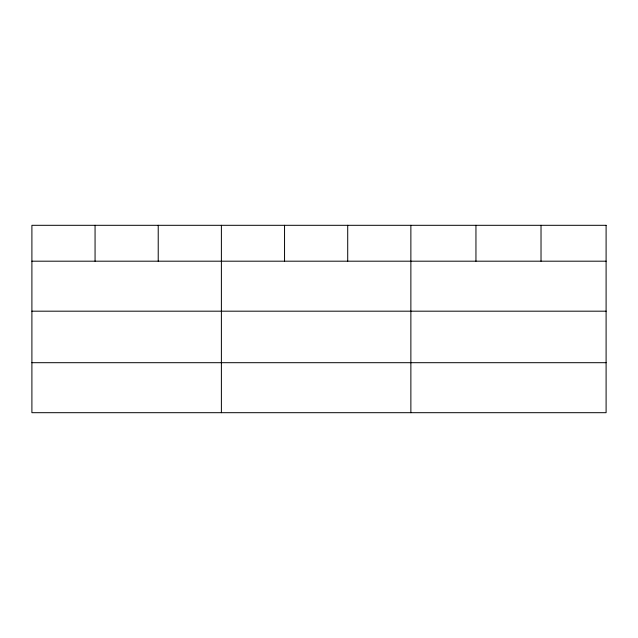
<?xml version="1.0" encoding="UTF-8"?>
<svg xmlns="http://www.w3.org/2000/svg" width="638" height="638" viewBox="0 0 638 638"><rect width="100%" height="100%" fill="white"/><g stroke="black" fill="none" stroke-linecap="round" stroke-linejoin="round"><path stroke-width="0.96" d="M31.9 261.189L606.1 261.189M31.9 311.185L606.1 311.185M31.9 362.695L606.1 362.695M541.024 225.31L541.024 261.189M475.948 225.31L475.948 261.189M410.872 225.31L410.872 412.69M347.71 225.31L347.71 261.189M284.548 225.31L284.548 261.189M221.386 225.31L221.386 412.69M158.224 225.31L158.224 261.189M95.062 225.31L95.062 261.189M606.1 225.31L31.9 225.31L31.9 412.69L606.1 412.69L606.1 225.31"/></g></svg>
